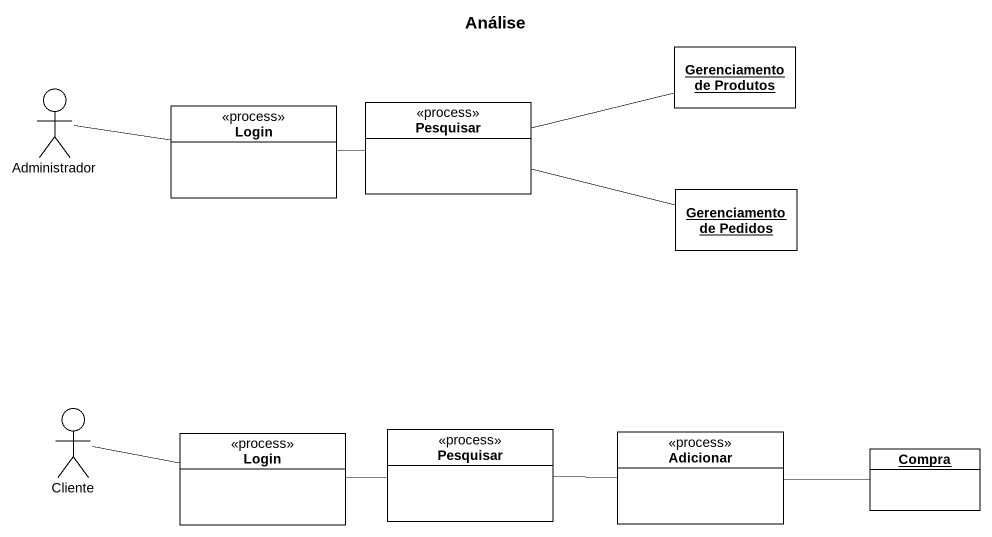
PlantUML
@startuml
title Análise
allowmixing
hide circle
hide empty members
object "Gerenciamento de Produtos" as Gerenciamento_de_Produtos
actor Administrador
class Login <<process>>
class Pesquisar <<process>>
object "Gerenciamento de Pedidos" as Gerenciamento_de_Pedidos
actor Cliente
class "Login" as Login_2 <<process>>
class "Pesquisar" as Pesquisar_2 <<process>>
class Adicionar <<process>>
object Compra
Administrador -right- Login
Login -right- Pesquisar
Pesquisar -right- Gerenciamento_de_Produtos
Pesquisar -right- Gerenciamento_de_Pedidos
Cliente -right- Login_2
Login_2 -right- Pesquisar_2
Pesquisar_2 -right- Adicionar
Adicionar -right- Compra
@enduml
